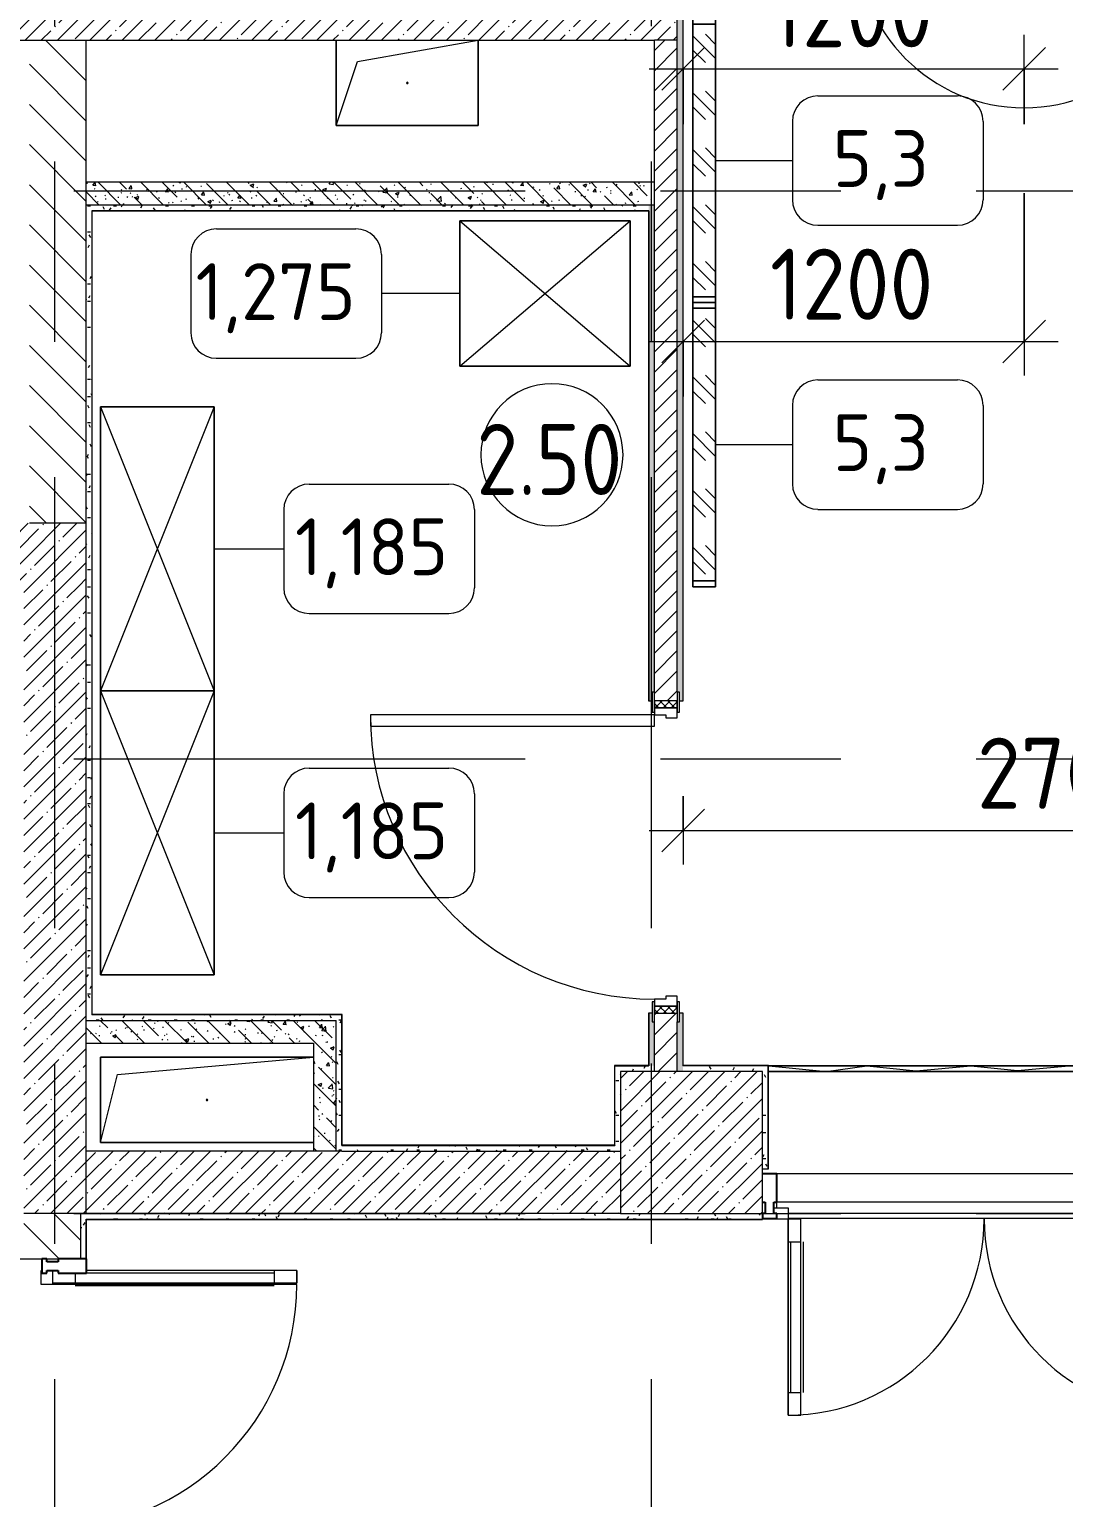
# Model space of a CAD drawing. Header units: millimetres. Extents: x 81566 to 292854, y -8553 to 29000.
# Drawn here: x 98520 to 102160, y 12400 to 17568 of the extents above; entities that cross this region are included whole.
import ezdxf

# ---------------------------------------------------------------- set-up
doc = ezdxf.new("R2010")
doc.units = ezdxf.units.MM
doc.linetypes.add('Осевая', pattern=[3175, 635, -476.25, 1587.5, -476.25])
for name, color, linetype, lineweight in [('A-ANNO-DIMS', 7, 'Continuous', 9), ('A-ANNO-DIMS-100', 7, 'Continuous', 9), ('A-AREA-IDEN', 7, 'Continuous', 9), ('A-DETL', 7, 'Continuous', 9), ('A-DETL-GENF', 7, 'Continuous', 9), ('A-DOOR', 7, 'Continuous', 9), ('A-DOOR-FRAM-2', 7, 'Continuous', 9), ('A-GENM', 7, 'Continuous', 9), ('A-GLAZ-CWMG', 7, 'Continuous', 9), ('A-GLAZ-CWMG-1', 7, 'Continuous', 25), ('A-WALL', 7, 'Continuous', 9), ('I-FURN', 7, 'Continuous', 9), ('I-FURN-IDEN', 7, 'Continuous', 9), ('I-WALL', 7, 'Continuous', 9), ('S-COLS', 7, 'Continuous', 9), ('Оси-2', 7, 'Осевая', 9)]:
    doc.layers.add(name, color=color, linetype=linetype, lineweight=lineweight)
for name, color, linetype, lineweight, true_color in [('A-DOOR-1', 7, 'Continuous', 9, 0xc0c0c0), ('A-DOOR-FRAM-1', 7, 'Continuous', 9, 0xc0c0c0), ('A-WALL-1', 9, 'Continuous', 9, 0x808080), ('A-WALL-FNSH-1', 9, 'Continuous', 9, 0x808080), ('I-FURN-1', 9, 'Continuous', 9, 0x808080)]:
    doc.layers.add(name, color=color, linetype=linetype, lineweight=lineweight, true_color=true_color)
doc.styles.add('GOST Common', font='GOST_Common.ttf', dxfattribs={"height": 200})
doc.styles.add('GOST Common_1', font='GOST_Common.ttf', dxfattribs={"width": 0.9, "height": 250})
doc.styles.add('ISOCPEUR', font='isocpeur.ttf', dxfattribs={"width": 0.9, "height": 250})
doc.dimstyles.new('ISO-2_5_0_9К_БОЛЬШОЙ', dxfattribs={"dimscale": 304.8, "dimtxt": 248.995294, "dimasz": 0.492126, "dimexe": 0.393701, "dimexo": 0.984252, "dimgap": 0, "dimtad": 1, "dimdec": 0, "dimrnd": 10, "dimzin": 0, "dimdsep": 46, "dimtxsty": 'ISOCPEUR', "dimblk1": 'OBLIQUE', "dimblk2": 'OBLIQUE', "dimsah": 1, "dimcen": 0.09, "dimdle": 0.393701, "dimazin": 0, "dimtfac": 1, "dimtdec": 4, "dimtix": 1, "dimtmove": 0, "dimatfit": 3, "dimfxl": 1, "dimtvp": 1, "dimtolj": 1, "dimtzin": 0, "dimarcsym": 2})
pattern_1 = [(45, (0, 0), (-57.024626, 57.024626), []), (45, (57.025, 0), (-57.024626, 57.024626), [100.806, -20.161, 3.353, -16.808])]
pattern_2 = [(135, (0, 0), (-70.71068, -70.71068), [])]
pattern_3 = [(135, (0, 0), (-75.43415, -75.43415), [106.68, -17.78, 3.556, -17.78]), (135, (0, 75.39), (-75.43415, -75.43415), []), (50, (0, 0), (127.52922, -11.15758), [13.335, -146.685]), (355, (0, 0), (-24.66966, 133.74002), [10.668, -117.348]), (100.451, (10.63, -0.93), (102.85973, 122.58178), [11.333, -124.663]), (46.184, (0, 35.56), (189.75516, -29.43036), [20.002, -220.027]), (96.636, (15.81, 33.1), (166.1822, 173.1996), [17, -186.995]), (351.184, (0, 35.56), (166.18393, 173.19757), [16.002, -176.022]), (21, (17.78, 26.67), (106.13027, -71.58603), [13.335, -146.685]), (326, (17.78, 26.67), (43.26188, 128.93175), [10.668, -117.348]), (71.451, (26.62, 20.7), (149.39198, 57.34505), [11.333, -124.663]), (37.5, (0, 0), (2.162228, 59.188357), [3.353, -112.573, 3.353, -115.773, -117.792]), (37.5, (0, 0), (2.162228, 59.188357), [-235.052, 3.353, -114.44]), (7.5, (0, 0), (46.773857, 70.126152), [3.353, -64.567, 3.353, -109.906, -44.894]), (7.5, (0, 0), (46.773857, 70.126152), [-181.178, 3.353, -41.542]), (327.5, (-39.65, 0), (94.913671, -4.010093), [3.353, -41.097, 3.353, -135.331, -184.023]), (327.5, (-39.65, 0), (94.913671, -4.010093), [-183.134, 3.353, -180.67]), (317.5, (-57.43, 0), (103.69057, 17.79882), [3.353, -54.432, 3.353, -88.748, -130.683]), (317.5, (-57.43, 0), (103.69057, 17.79882), [-149.885, 3.353, -127.33])]
pattern_4 = [(0, (0, 0), (121.92, 30.48), [10.058, -81.382, 10.058, -81.382, -487.68]), (0, (0, 0), (121.92, 30.48), [-182.88, 10.058, -172.822, 10.058, -81.382, -213.36]), (0, (0, 0), (121.92, 30.48), [-457.2, 10.058, -50.902, 10.058, -142.342]), (120, (45.72, 15.24), (-87.356454, 90.345817), [10.058, -81.382, 10.058, -81.382, -487.68]), (120, (45.72, 15.24), (-87.356454, 90.345817), [-182.88, 10.058, -172.822, 10.058, -81.382, -213.36]), (120, (45.72, 15.24), (-87.356454, 90.345817), [-457.2, 10.058, -50.902, 10.058, -142.342]), (240, (60.96, 76.2), (-34.563546, -120.825817), [10.058, -81.382, 10.058, -81.382, -487.68]), (240, (60.96, 76.2), (-34.563546, -120.825817), [-182.88, 10.058, -172.822, 10.058, -81.382, -213.36]), (240, (60.96, 76.2), (-34.563546, -120.825817), [-457.2, 10.058, -50.902, 10.058, -142.342])]

# ---------------------------------------------------------------- blocks, each defined once
blk = doc.blocks.new('110_Дверь_СКБ_1Ст_Внутренняя1 - Д-3б_п_ 1100x2100h_много всего 2-32816779-План расстановки мебели и оборудования 2 этажа в осях 23-33')
at = {"layer": 'A-DOOR'}
h = blk.add_hatch(dxfattribs=at)
h.set_pattern_fill('FP_8', color=256, style=0, pattern_type=2)
h.set_pattern_definition([(135, (1751.41, 104.685), (-14.14214, -14.14214), []), (225, (1751.41, 104.685), (14.14214, -14.14214), [])])
h.paths.add_polyline_path([(537.5, -40), (562.5, -40), (562.5, 40), (537.5, 40)])
at = {"layer": 'A-DOOR-FRAM-2'}
h = blk.add_hatch(dxfattribs=at)
h.set_pattern_fill('FP_9', color=256, style=0, pattern_type=2)
h.set_pattern_definition([(45, (-371.384, 104.685), (-14.1421, 14.1421), []), (135, (-371.384, 104.685), (-14.1421, -14.1421), [])])
h.paths.add_polyline_path([(-537.5, 40), (-537.5, -40), (-512.5, -40), (-512.5, 40)])
at = {"layer": 'A-DOOR-1'}
for p, q in [((512.5, 1040), (472.5, 1040)), ((472.5, 1040), (472.5, 40)), ((512.5, 40), (512.5, 1040)), ((472.5, 40), (512.5, 40))]:
    blk.add_line(p, q, dxfattribs=at)
blk.add_arc((512.5, 40), 1000, 90, 180, dxfattribs=at)
at = {"layer": 'A-DOOR-FRAM-1'}
for p, q in [((-497.5, 48), (-567.5, 48)), ((-567.5, 48), (-567.5, 40)), ((-567.5, 40), (-497.5, 40)), ((-512.5, 40), (-537.5, 40)), ((-537.5, 40), (-537.5, -40)), ((-487.5, 40), (-512.5, 40)), ((-512.5, 40), (-512.5, -40)), ((-512.5, -40), (-512.5, 40)), ((-497.5, 40), (-512.5, 40)), ((-512.5, 40), (-512.5, 39)), ((-512.5, 39), (-497.5, 39)), ((-497.5, 40), (-497.5, 48)), ((-497.5, 39), (-497.5, 40)), ((-487.5, 0), (-487.5, 40)), ((-477.5, 0), (-487.5, 0)), ((-477.5, -40), (-477.5, 0)), ((512.5, 0), (502.5, 0)), ((502.5, 0), (502.5, -40)), ((512.5, 40), (512.5, 0)), ((537.5, 40), (512.5, 40)), ((592.5, 48), (522.5, 48)), ((522.5, 48), (522.5, 40)), ((537.5, 40), (522.5, 40)), ((522.5, 40), (522.5, 39)), ((522.5, 40), (592.5, 40)), ((522.5, 39), (537.5, 39)), ((537.5, -40), (537.5, 40)), ((562.5, 40), (537.5, 40)), ((537.5, 40), (537.5, -40)), ((537.5, 39), (537.5, 40)), ((562.5, -40), (562.5, 40)), ((592.5, 40), (592.5, 48)), ((-497.5, -40), (-567.5, -40)), ((-567.5, -40), (-567.5, -48)), ((-567.5, -48), (-497.5, -48)), ((-537.5, -40), (-512.5, -40)), ((-497.5, -39), (-512.5, -39)), ((-512.5, -39), (-512.5, -40)), ((-512.5, -40), (-477.5, -40)), ((-512.5, -40), (-497.5, -40)), ((-497.5, -40), (-497.5, -39)), ((-497.5, -48), (-497.5, -40)), ((502.5, -40), (537.5, -40)), ((537.5, -39), (522.5, -39)), ((522.5, -39), (522.5, -40)), ((522.5, -40), (537.5, -40)), ((592.5, -40), (522.5, -40)), ((522.5, -40), (522.5, -48)), ((522.5, -48), (592.5, -48)), ((537.5, -40), (537.5, -39)), ((537.5, -40), (562.5, -40)), ((592.5, -48), (592.5, -40))]:
    blk.add_line(p, q, dxfattribs=at)
blk = doc.blocks.new('GM_Отверстие прямоугольное _в плите_ - Отверстие-21606279-План расстановки мебели и оборудования 2 этажа в осях 23-33')
at = {"layer": 'A-GENM'}
for p, q in [((-375, -150), (-375, 150)), ((-375, 150), (375, 150)), ((375, 150), (-375, 150)), ((-375, 150), (-375, -150)), ((-315, 90), (375, 150)), ((-375, -150), (-315, 90)), ((375, -150), (-375, -150)), ((-375, -150), (375, -150))]:
    blk.add_line(p, q, dxfattribs=at)
for start, end in [(360, 180), (180, 360)]:
    blk.add_arc((0, 0), 2.5, start, end, dxfattribs=at)
blk = doc.blocks.new('GM_Отверстие прямоугольное _в плите_ - Отверстие-21610241-План расстановки мебели и оборудования 2 этажа в осях 23-33')
at = {"layer": 'A-GENM'}
for p, q in [((-250, -150), (-250, 150)), ((-250, 150), (-250, -150)), ((-175, 75), (250, 150)), ((250, 150), (250, -150)), ((250, -150), (250, 150)), ((-250, -150), (-175, 75)), ((250, -150), (-250, -150)), ((-250, -150), (250, -150))]:
    blk.add_line(p, q, dxfattribs=at)
for start, end in [(360, 180), (180, 360)]:
    blk.add_arc((0, 0), 2.5, start, end, dxfattribs=at)
blk = doc.blocks.new('BSC_Колонна _Прямоугольная - 500х500-17857564-План расстановки мебели и оборудования 2 этажа в осях 23-33')
at = {"layer": 'S-COLS'}
h = blk.add_hatch(dxfattribs=at)
h.set_pattern_fill('FP_35', color=256, style=0, pattern_type=2)
h.set_pattern_definition([(45, (-100850, -13650), (-57.024626, 57.024626), []), (45, (-100792.975, -13650), (-57.024626, 57.024626), [100.806, -20.161, 3.353, -16.808])])
h.paths.add_polyline_path([(-250, -250), (250, -250), (250, 250), (-250, 250), (-250, -212.5)])
for p, q in [((250, 250), (-250, 250)), ((-250, 250), (-250, -250)), ((250, -250), (250, 250)), ((-250, -250), (250, -250))]:
    blk.add_line(p, q, dxfattribs=at)
blk = doc.blocks.new('Шкаф параметрический - 1_185-26330622-План расстановки мебели и оборудования 2 этажа в осях 23-33')
at = {"layer": 'I-FURN-1'}
for p, q in [((0, 0), (1000, -400)), ((0, -400), (1000, 0)), ((1000, 0), (0, 0)), ((0, 0), (0, -400)), ((0, -400), (0, 0)), ((0, 0), (1000, 0)), ((1000, -400), (1000, 0)), ((1000, 0), (1000, -400)), ((0, -400), (1000, -400)), ((1000, -400), (0, -400))]:
    blk.add_line(p, q, dxfattribs=at)
blk = doc.blocks.new('Шкаф параметрический - 1_275-26329428-План расстановки мебели и оборудования 2 этажа в осях 23-33')
at = {"layer": 'I-FURN-1'}
for p, q in [((0, 0), (600, -512)), ((0, -512), (600, 0)), ((600, 0), (0, 0)), ((0, 0), (0, -512)), ((0, -512), (0, 0)), ((0, 0), (600, 0)), ((600, -512), (600, 0)), ((600, 0), (600, -512)), ((0, -512), (600, -512)), ((600, -512), (0, -512))]:
    blk.add_line(p, q, dxfattribs=at)
blk = doc.blocks.new('Зеркало обычное - 5_3-32858950-План расстановки мебели и оборудования 2 этажа в осях 23-33')
at = {"layer": 'I-FURN'}
h = blk.add_hatch(dxfattribs=at)
h.set_pattern_fill('FP_40', color=256, style=0, pattern_type=2)
h.set_pattern_definition([(45, (50, 50), (-200, 0), [141.42, -141.42]), (45, (100, 50), (-200, 0), [70.71, -212.13]), (45, (50, 100), (-200, 0), [70.71, -212.13])])
h.paths.add_polyline_path([(-480, -20), (480, -20), (480, 60), (-480, 60)])
at = {"layer": 'I-FURN-1'}
for p, q in [((500, 60), (-500, 60)), ((-500, 60), (-500, -20)), ((-500, -20), (-500, 60)), ((-500, 60), (-480, 60)), ((480, 60), (-480, 60)), ((-480, 60), (-480, -20)), ((-480, -20), (-480, 60)), ((-480, 60), (480, 60)), ((-480, 60), (480, 60)), ((480, 60), (-480, 60)), ((-480, 60), (480, 60)), ((-480, -20), (-480, 60)), ((-480, -20), (-480, 60)), ((480, -20), (480, 60)), ((480, 60), (480, -20)), ((480, 60), (500, 60)), ((480, 60), (480, -20)), ((480, -20), (480, 60)), ((500, -20), (500, 60)), ((500, 60), (500, -20)), ((-500, -20), (500, -20)), ((-480, -20), (-500, -20)), ((-480, -20), (480, -20)), ((480, -20), (-480, -20)), ((480, -20), (-480, -20)), ((-480, -20), (480, -20)), ((480, -20), (-480, -20)), ((500, -20), (480, -20))]:
    blk.add_line(p, q, dxfattribs=at)
blk = doc.blocks.new('Мебель_универсальная - Штора-32477110-План расстановки мебели и оборудования 2 этажа в осях 23-33')
at = {"layer": 'I-FURN-1'}
for p, q in [((2205, 10), (-2205, 10)), ((-2205, 10), (-2205, -10)), ((-2205, -10), (-2205, 10)), ((-2205, 10), (2205, 10)), ((2205, -10), (2205, 10)), ((2205, 10), (2205, -10)), ((-2205, -10), (2205, -10)), ((2205, -10), (-2205, -10))]:
    blk.add_line(p, q, dxfattribs=at)
blk = doc.blocks.new('Дверь_Витражная_остекление_ - ВВ-7 остекление-32349468-План расстановки мебели и оборудования 2 этажа в осях 23-33')
at = {"layer": 'A-DETL-GENF'}
for p, q in [((-815, -20), (-860, -20)), ((-860, -880), (-860, -20)), ((-815, -20), (-860, -20)), ((-860, -20), (-860, -880)), ((-815, -880), (-815, -20)), ((-815, -880), (-815, -20)), ((865, -880), (865, -20)), ((865, -20), (865, -880)), ((-860, -100), (-815, -100)), ((-850, -800), (-850, -100)), ((-806, -800), (-806, -100)), ((856, -800), (856, -100)), ((900, -100), (865, -100)), ((900, -800), (900, -140)), ((910, -880), (910, -140)), ((910, -880), (910, -140)), ((-860, -800), (-815, -800)), ((910, -800), (865, -800)), ((-860, -880), (-815, -880)), ((-860, -880), (-815, -880)), ((910, -880), (865, -880)), ((865, -880), (910, -880))]:
    blk.add_line(p, q, dxfattribs=at)
at = {"layer": 'A-DOOR-1'}
for p, q in [((-910, 20), (-860, 20)), ((-910, 17), (-910, 20)), ((-860, 20), (-860, -20)), ((860, 20), (910, 20)), ((860, -20), (860, 20)), ((910, 20), (910, 17)), ((-860, -20), (-910, -20)), ((-860, -880), (-860, -20)), ((860, -880), (860, -20)), ((910, -20), (860, -20))]:
    blk.add_line(p, q, dxfattribs=at)
for centre, start, end in [((-860, -20), 270, 0), ((860, -20), 180, 270)]:
    blk.add_arc(centre, 860, start, end, dxfattribs=at)
blk = doc.blocks.new('Прямоугольный импост - Импост структурный с накладкой - 160мм Темный-32348142-План расстановки мебели и оборудования 2 этажа в осях 23-33')
at = {"layer": 'A-GLAZ-CWMG-1'}
for p, q in [((0, 17), (-50, 17)), ((-50, 17), (-50, 0)), ((-50, 0), (-40, 0)), ((-40, 0), (-40, -40)), ((-10, -40), (-10, 0)), ((-10, 0), (0, 0)), ((0, 0), (0, 17)), ((-40, -40), (-50, -40)), ((-50, -40), (-50, -140)), ((0, -40), (-10, -40)), ((0, -140), (0, -40)), ((-50, -140), (0, -140))]:
    blk.add_line(p, q, dxfattribs=at)
blk = doc.blocks.new('Дверь_Витражная_остекление_ - ВВ-22-32429667-План расстановки мебели и оборудования 2 этажа в осях 23-33')
at = {"layer": 'A-DETL-GENF'}
for p, q in [((-642.5, -20), (-687.5, -20)), ((-687.5, -710), (-687.5, -20)), ((-642.5, -20), (-687.5, -20)), ((-687.5, -20), (-687.5, -710)), ((-642.5, -710), (-642.5, -20)), ((-642.5, -710), (-642.5, -20)), ((692.5, -705), (692.5, -20)), ((692.5, -20), (692.5, -705)), ((737.5, -705), (737.5, -20)), ((737.5, -705), (737.5, -20)), ((-687.5, -100), (-642.5, -100)), ((-677.5, -630), (-677.5, -100)), ((-633.5, -630), (-633.5, -100)), ((683.5, -625), (683.5, -100)), ((737.5, -100), (692.5, -100)), ((727.5, -625), (727.5, -100)), ((-687.5, -630), (-642.5, -630)), ((737.5, -625), (692.5, -625)), ((-687.5, -710), (-642.5, -710)), ((-687.5, -710), (-642.5, -710)), ((737.5, -705), (692.5, -705)), ((692.5, -705), (737.5, -705))]:
    blk.add_line(p, q, dxfattribs=at)
at = {"layer": 'A-DOOR-1'}
for p, q in [((-737.5, 20), (-687.5, 20)), ((-687.5, 20), (-687.5, -20)), ((687.5, 20), (737.5, 20)), ((687.5, -20), (687.5, 20)), ((-737.5, -20), (-737.5, -17)), ((-687.5, -20), (-737.5, -20)), ((-687.5, -710), (-687.5, -20)), ((687.5, -705), (687.5, -20)), ((737.5, -20), (687.5, -20)), ((737.5, -17), (737.5, -20))]:
    blk.add_line(p, q, dxfattribs=at)
for centre, radius, start, end in [((-687.5, -20), 690, 270, 0), ((687.5, -20), 685, 180, 270)]:
    blk.add_arc(centre, radius, start, end, dxfattribs=at)
blk = doc.blocks.new('Прямоугольный импост - Импост структурный с накладкой - 160мм Темный-30755595-План расстановки мебели и оборудования 2 этажа в осях 23-33')
at = {"layer": 'A-GLAZ-CWMG-1'}
for p, q in [((0, 17), (-50, 17)), ((-50, 17), (-50, 0)), ((-50, 0), (-40, 0)), ((-40, 0), (-40, -40)), ((-10, -40), (-10, 0)), ((-10, 0), (0, 0)), ((0, 0), (0, 17)), ((-40, -40), (-50, -40)), ((-50, -40), (-50, -140)), ((0, -40), (-10, -40)), ((-50, -140), (0, -140))]:
    blk.add_line(p, q, dxfattribs=at)
blk = doc.blocks.new('Прямоугольный импост - Импост структурный с накладкой - 160мм Темный-32427025-План расстановки мебели и оборудования 2 этажа в осях 23-33')
at = {"layer": 'A-GLAZ-CWMG'}
for p, q in [((102605, 13540), (101150, 13540)), ((101150, 13420), (101150, 13440)), ((102605, 13440), (101150, 13440)), ((102605, 13440), (102605, 13420)), ((102565, 13400), (101190, 13400)), ((102565, 13383), (101190, 13383))]:
    blk.add_line(p, q, dxfattribs=at)
blk = doc.blocks.new('Баффл акустический подвесной - 1180мм-V281-План расстановки мебели и оборудования 2 этажа в осях 23-33')
at = {"layer": 'I-FURN-1'}
for radius, start, end in [(590, 360, 180), (590, 0, 180), (590, 180, 360), (40, 0, 180), (40, 360, 180), (40, 180, 360), (40, 180, 360), (5, 360, 180), (5, 165, 180), (5, 180, 360), (5, 180, 300), (5, 150, 165), (5, 120, 150), (5, 60, 120), (5, 30, 60), (5, 15, 30), (5, 14.387, 15), (5, 0, 14.387), (590, 180, 360), (5, 300, 330), (5, 330, 345), (5, 345.613, 360), (5, 345, 345.613)]:
    blk.add_arc((0, 0), radius, start, end, dxfattribs=at)
blk = doc.blocks.new('Марка_Мебель - В прямоуг_Balcon_Марка-25523697-План расстановки мебели и оборудования 2 этажа в осях 23-33')
at = {"layer": 'I-FURN-IDEN'}
for p, q in [((-2.455, 2.278), (2.455, 2.278)), ((-3.355, 1.378), (-3.355, -1.384)), ((3.355, 1.378), (3.355, -1.378)), ((-2.461, -2.278), (2.455, -2.278))]:
    blk.add_line(p, q, dxfattribs=at)
for centre, radius, start, end in [((-2.455, 1.378), 0.9, 90, 180), ((2.455, 1.378), 0.9, 0, 90), ((-2.461, -1.384), 0.893, 180, 270), ((2.455, -1.378), 0.9, 270, 0)]:
    blk.add_arc(centre, radius, start, end, dxfattribs=at)
blk = doc.blocks.new('Марка_Помещения - Номер-25198446-План расстановки мебели и оборудования 2 этажа в осях 23-33')
at = {"layer": 'A-AREA-IDEN'}
for start, end in [(360, 180), (180, 360)]:
    blk.add_arc((0, 0), 2.5, start, end, dxfattribs=at)
blk = doc.blocks.new('DIMBLOCK33-План расстановки мебели и оборудования 2 этажа в осях 23-33')
at = {"layer": 'A-ANNO-DIMS-100'}
for p, q in [((103521, 15026), (103521, 14628.3)), ((103521, 14748.3), (103521, 15026)), ((100821, 14868.9), (100821, 14628.3)), ((100821, 14748.3), (100821, 14868.9)), ((100701, 14748.3), (103641, 14748.3))]:
    blk.add_line(p, q, dxfattribs=at)
at = {"layer": 'A-ANNO-DIMS-100', "lineweight": 20}
for p, q in [((100821, 14748.3), (100896, 14823.3)), ((103521, 14748.3), (103596, 14823.3)), ((100821, 14748.3), (100746, 14673.3)), ((103521, 14748.3), (103446, 14673.3))]:
    blk.add_line(p, q, dxfattribs=at)
at = {"layer": 'A-ANNO-DIMS-100', "color": 0, "insert": (101855, 15074.9), "char_height": 250, "width": 758.478, "attachment_point": 1, "line_spacing_factor": 1.149209, "style": 'ISOCPEUR'}
blk.add_mtext('2700', dxfattribs=at)
blk = doc.blocks.new('_Oblique')
at = {"color": 0, "linetype": 'ByBlock', "lineweight": -2}
blk.add_line((-0.5, -0.5), (0.5, 0.5), dxfattribs=at)
blk = doc.blocks.new('DIMBLOCK36-План расстановки мебели и оборудования 2 этажа в осях 23-33')
at = {"layer": 'A-ANNO-DIMS-100'}
for p, q in [((102021, 16992), (102021, 16349.6)), ((102021, 16469.6), (102021, 16992)), ((100821, 16275.6), (100821, 16589.6)), ((100701, 16469.6), (102141, 16469.6)), ((100821, 16469.6), (100821, 16275.6))]:
    blk.add_line(p, q, dxfattribs=at)
at = {"layer": 'A-ANNO-DIMS-100', "lineweight": 20}
for p, q in [((100821, 16469.6), (100896, 16544.6)), ((102021, 16469.6), (102096, 16544.6)), ((100821, 16469.6), (100746, 16394.6)), ((102021, 16469.6), (101946, 16394.6))]:
    blk.add_line(p, q, dxfattribs=at)
at = {"layer": 'A-ANNO-DIMS-100', "color": 0, "insert": (101126.5, 16796.2), "char_height": 250, "width": 706.764, "attachment_point": 1, "line_spacing_factor": 1.149209, "style": 'ISOCPEUR'}
blk.add_mtext('1200', dxfattribs=at)
blk = doc.blocks.new('DIMBLOCK37-План расстановки мебели и оборудования 2 этажа в осях 23-33')
at = {"layer": 'A-ANNO-DIMS-100'}
for p, q in [((100821, 17234.9), (100821, 17548.9)), ((102021, 17234.9), (102021, 17548.9)), ((100701, 17428.9), (102141, 17428.9)), ((100821, 17428.9), (100821, 17234.9)), ((102021, 17428.9), (102021, 17234.9))]:
    blk.add_line(p, q, dxfattribs=at)
at = {"layer": 'A-ANNO-DIMS-100', "lineweight": 20}
for p, q in [((100821, 17428.9), (100896, 17503.9)), ((102021, 17428.9), (102096, 17503.9)), ((100821, 17428.9), (100746, 17353.9)), ((102021, 17428.9), (101946, 17353.9))]:
    blk.add_line(p, q, dxfattribs=at)
at = {"layer": 'A-ANNO-DIMS-100', "color": 0, "insert": (101126.5, 17755.5), "char_height": 250, "width": 706.764, "attachment_point": 1, "line_spacing_factor": 1.149209, "style": 'ISOCPEUR'}
blk.add_mtext('1200', dxfattribs=at)

msp = doc.modelspace()

# ---------------------------------------------------------------- hatches: boundary and pattern name
at = {"layer": 'I-WALL'}
h = msp.add_hatch(dxfattribs=at)
h.set_pattern_fill('FP_41', color=256, style=0, pattern_type=2)
h.set_pattern_definition(pattern_4)
h.paths.add_polyline_path([(100820, 13900), (100820, 14105), (100808, 14105), (100808, 14075), (100800, 14075), (100800, 13900)])
h.paths.add_polyline_path([(100820, 15205), (100820, 20755), (100800, 20755), (100800, 15235), (100808, 15235), (100808, 15205)])
h = msp.add_hatch(dxfattribs=at)
h.set_pattern_fill('FP_2', color=256, style=0, pattern_type=2)
h.set_pattern_definition(pattern_1)
h.paths.add_polyline_path([(100720, 17530), (100800, 17530), (100800, 17750), (94580, 17750), (94580, 17530), (100086, 17530)])
h = msp.add_hatch(dxfattribs=at)
h.set_pattern_fill('FP_4', color=256, style=0, pattern_type=2)
h.set_pattern_definition(pattern_2)
h.paths.add_polyline_path([(98720, 15830), (98720, 17530), (98520, 17530), (98520, 15830)])
h = msp.add_hatch(dxfattribs=at)
h.set_pattern_fill('FP_5', color=256, style=0, pattern_type=2)
h.set_pattern_definition([(45, (0, 0), (-35.35534, 35.35534), [])])
h.paths.add_polyline_path([(100732.6, 13900), (100800, 13900), (100800, 14105), (100720, 14105), (100720, 13900)])
h.paths.add_polyline_path([(100720, 15205), (100800, 15205), (100800, 17530), (100720, 17530), (100720, 15235)])
h = msp.add_hatch(dxfattribs=at)
h.set_pattern_fill('FP_19', color=256, style=0, pattern_type=2)
h.set_pattern_definition(pattern_3)
h.paths.add_polyline_path([(100700, 16950), (100720, 16950), (100720, 17030), (98720, 17030), (98720, 16950), (100086, 16950)])
h = msp.add_hatch(dxfattribs=at)
h.set_pattern_fill('FP_41', color=256, style=0, pattern_type=2)
h.set_pattern_definition(pattern_4)
h.paths.add_polyline_path([(100699, 16930), (100700, 16930), (100700, 16950), (98720, 16950), (98720, 16930), (100086, 16930)])
h = msp.add_hatch(dxfattribs=at)
h.set_pattern_fill('FP_41', color=256, style=0, pattern_type=2)
h.set_pattern_definition(pattern_4)
h.paths.add_polyline_path([(98740, 14080), (98740, 16930), (98720, 16930), (98720, 14080)])
h = msp.add_hatch(dxfattribs=at)
h.set_pattern_fill('FP_41', color=256, style=0, pattern_type=2)
h.set_pattern_definition(pattern_4)
h.paths.add_polyline_path([(100712, 13920), (100720, 13920), (100720, 14075), (100712, 14075), (100712, 14105), (100700, 14105), (100700, 13920)])
h.paths.add_polyline_path([(100712, 15205), (100712, 15235), (100720, 15235), (100720, 16950), (100700, 16950), (100700, 15205)])
h = msp.add_hatch(dxfattribs=at)
h.set_pattern_fill('FP_2', color=256, style=0, pattern_type=2)
h.set_pattern_definition(pattern_1)
h.paths.add_polyline_path([(98500, 15610), (98720, 15610), (98720, 15830), (97200, 15830), (97200, 15610), (97499.5, 15610)])
h.paths.add_polyline_path([(94912.9, 15610), (95850, 15610), (95850, 15830), (94800, 15830), (94800, 15610)])
h = msp.add_hatch(dxfattribs=at)
h.set_pattern_fill('FP_2', color=256, style=0, pattern_type=2)
h.set_pattern_definition(pattern_1)
h.paths.add_polyline_path([(98720, 13400), (98720, 15610), (98500, 15610), (98500, 13400)])
h = msp.add_hatch(dxfattribs=at)
h.set_pattern_fill('FP_19', color=256, style=0, pattern_type=2)
h.set_pattern_definition(pattern_3)
h.paths.add_polyline_path([(99520, 14000), (99600, 14000), (99600, 14080), (98720, 14080), (98720, 14000), (98792.7, 14000)])
h = msp.add_hatch(dxfattribs=at)
h.set_pattern_fill('FP_41', color=256, style=0, pattern_type=2)
h.set_pattern_definition(pattern_4)
h.paths.add_polyline_path([(99600, 14080), (99620, 14080), (99620, 14100), (98740, 14100), (98740, 14080), (98792.7, 14080)])
h = msp.add_hatch(dxfattribs=at)
h.set_pattern_fill('FP_41', color=256, style=0, pattern_type=2)
h.set_pattern_definition(pattern_4)
h.paths.add_polyline_path([(99620, 13620), (99620, 14080), (99600, 14080), (99600, 13620)])
h = msp.add_hatch(dxfattribs=at)
h.set_pattern_fill('FP_19', color=256, style=0, pattern_type=2)
h.set_pattern_definition(pattern_3)
h.paths.add_polyline_path([(99600, 13620), (99600, 14000), (99520, 14000), (99520, 13620)])
h = msp.add_hatch(dxfattribs=at)
h.set_pattern_fill('FP_41', color=256, style=0, pattern_type=2)
h.set_pattern_definition(pattern_4)
h.paths.add_polyline_path([(100600, 13620), (100600, 13920), (100580, 13920), (100580, 13620)])
h = msp.add_hatch(dxfattribs=at)
h.set_pattern_fill('FP_41', color=256, style=0, pattern_type=2)
h.set_pattern_definition(pattern_4)
h.paths.add_polyline_path([(100600, 13900), (100720, 13900), (100720, 13920), (100600, 13920)])
h = msp.add_hatch(dxfattribs=at)
h.set_pattern_fill('FP_41', color=256, style=0, pattern_type=2)
h.set_pattern_definition(pattern_4)
h.paths.add_polyline_path([(101100, 13900), (101120, 13900), (101120, 13920), (100820, 13920), (100820, 13900)])
h = msp.add_hatch(dxfattribs=at)
h.set_pattern_fill('FP_41', color=256, style=0, pattern_type=2)
h.set_pattern_definition(pattern_4)
h.paths.add_polyline_path([(101120, 13557), (101120, 13900), (101100, 13900), (101100, 13557)])
h = msp.add_hatch(dxfattribs=at)
h.set_pattern_fill('FP_2', color=256, style=0, pattern_type=2)
h.set_pattern_definition(pattern_1)
h.paths.add_polyline_path([(100086, 13400), (100600, 13400), (100600, 13620), (98720, 13620), (98720, 13400), (98792.7, 13400)])
h = msp.add_hatch(dxfattribs=at)
h.set_pattern_fill('FP_41', color=256, style=0, pattern_type=2)
h.set_pattern_definition(pattern_4)
h.paths.add_polyline_path([(100447.5, 13620), (100580, 13620), (100580, 13640), (99620, 13640), (99620, 13620), (100086, 13620)])
h = msp.add_hatch(dxfattribs=at)
h.set_pattern_fill('FP_4', color=256, style=0, pattern_type=2)
h.set_pattern_definition(pattern_2)
h.paths.add_polyline_path([(98700, 11320), (98700, 11340), (98500, 11340), (98500, 11320)])
h.paths.add_polyline_path([(98500, 13240), (98700, 13240), (98700, 13400), (98500, 13400), (98500, 13390)])
h = msp.add_hatch(dxfattribs=at)
h.set_pattern_fill('FP_41', color=256, style=0, pattern_type=2)
h.set_pattern_definition(pattern_4)
h.paths.add_polyline_path([(98720, 13240), (98720, 13400), (98700, 13400), (98700, 13240)])
h = msp.add_hatch(dxfattribs=at)
h.set_pattern_fill('FP_41', color=256, style=0, pattern_type=2)
h.set_pattern_definition(pattern_4)
h.paths.add_polyline_path([(101100, 13380), (101100, 13400), (98720, 13400), (98720, 13380), (100600, 13380)])

# ---------------------------------------------------------------- linework, layer by layer
at = {"layer": 'A-DETL'}
for p, q in [((101122.6, 13920), (101324.4, 13900)), ((101324.4, 13900), (101466.7, 13920)), ((101466.7, 13920), (101640.8, 13902.7)), ((101640.8, 13902.7), (101833.1, 13920)), ((101833.1, 13920), (101997.3, 13903.7)), ((101997.3, 13903.7), (102178.6, 13920))]:
    msp.add_line(p, q, dxfattribs=at)
at = {"layer": 'A-WALL'}
for p, q in [((100800, 15235), (100800, 20767.5)), ((100820, 20775), (100820, 15205)), ((98720, 13400), (98720, 17530)), ((100800, 17530), (100720, 17530)), ((100720, 15235), (100720, 17530)), ((100700, 16930), (98740, 16930)), ((98740, 16930), (98740, 14100)), ((98720, 15830), (98520, 15830)), ((98720, 14080), (99600, 14080)), ((100720, 13900), (100720, 14075)), ((100800, 13900), (100800, 14075)), ((100820, 14105), (100820, 13920)), ((101120, 13920), (100820, 13920)), ((99620, 13640), (100447.5, 13640)), ((99620, 13620), (100600, 13620)), ((100600, 13400), (98700, 13400)), ((98720, 13240), (98720, 13380))]:
    msp.add_line(p, q, dxfattribs=at)
at = {"layer": 'A-WALL-1'}
for p, q in [((97720, 17530), (100720, 17530)), ((100720, 17030), (98720, 17030)), ((100720, 16950), (98720, 16950)), ((100700, 16930), (100700, 15205)), ((100700, 15205), (100712, 15205)), ((100808, 15205), (100820, 15205)), ((99620, 14100), (98740, 14100)), ((99600, 13620), (99600, 14080)), ((99620, 13640), (99620, 14100)), ((100712, 14105), (100700, 14105)), ((100700, 14105), (100700, 13920)), ((100820, 14105), (100808, 14105)), ((98720, 14000), (99520, 14000)), ((99520, 14000), (99520, 13620)), ((100700, 13920), (100699, 13920)), ((101120, 13557), (101120, 13920)), ((99620, 13620), (98720, 13620)), ((100580, 13641), (100580, 13640)), ((101100, 13557), (101120, 13557)), ((98720, 13400), (98500, 13400)), ((98700, 13400), (98700, 13240)), ((98720, 13400), (98720, 13400)), ((101100, 13380), (101100, 13400)), ((98720, 13380), (101100, 13380)), ((98480, 13240), (98720, 13240))]:
    msp.add_line(p, q, dxfattribs=at)
at = {"layer": 'A-WALL-FNSH-1'}
for p, q in [((100821, 15205), (100821, 20754)), ((98741, 16929), (100699, 16929)), ((98741, 14100), (98741, 16929)), ((100699, 16929), (100699, 15205)), ((100699, 15205), (100700, 15205)), ((100820, 15205), (100821, 15205)), ((99621, 14101), (98740, 14101)), ((99621, 13641), (99621, 14101)), ((100700, 14105), (100699, 14105)), ((100699, 14105), (100699, 13921)), ((100821, 14105), (100820, 14105)), ((100821, 13921), (100821, 14105)), ((100579, 13921), (100579, 13641)), ((100699, 13921), (100579, 13921)), ((100580, 13641), (100580, 13920)), ((100580, 13920), (100699, 13920)), ((101121, 13921), (100821, 13921)), ((101121, 13557), (101121, 13921)), ((100579, 13641), (99621, 13641)), ((100447.5, 13640), (100580, 13640)), ((101120, 13557), (101121, 13557)), ((98721, 13240), (98721, 13379)), ((98721, 13379), (101100, 13379)), ((101100, 13379), (101100, 13380)), ((98720, 13240), (98721, 13240))]:
    msp.add_line(p, q, dxfattribs=at)
at = {"layer": 'I-FURN-IDEN'}
for p, q in [((100935, 17106.6), (101205.3, 17106.6)), ((100034.5, 16638.2), (99759.2, 16638.2)), ((100935, 16106.6), (101205.3, 16106.6)), ((99170, 15740), (99415.2, 15740)), ((99170, 14740), (99415.2, 14740))]:
    msp.add_line(p, q, dxfattribs=at)
at = {"layer": 'Оси-2'}
for p, q in [((100710, 593.7), (100710, 19528.3)), ((98610, 593.7), (98610, 19415.1)), ((84865.6, 17000), (122760, 17000)), ((84865.6, 15000), (122160, 15000)), ((84865.6, 13400), (119719, 13400))]:
    msp.add_line(p, q, dxfattribs=at)

# ---------------------------------------------------------------- block references
at = {"layer": 'A-AREA-IDEN', "xscale": 99.99999999999993, "yscale": 99.99999999999993, "zscale": 99.99999999999993}
msp.add_blockref('Марка_Помещения - Номер-25198446-План расстановки мебели и оборудования 2 этажа в осях 23-33', (100359.2, 16070.9), dxfattribs=at)
at = {"layer": 'A-DOOR-1'}
for name, p, rotation in [('110_Дверь_СКБ_1Ст_Внутренняя1 - Д-3б_п_ 1100x2100h_много всего 2-32816779-План расстановки мебели и оборудования 2 этажа в осях 23-33', (100760, 14642.5), 90), ('Дверь_Витражная_остекление_ - ВВ-7 остекление-32349468-План расстановки мебели и оборудования 2 этажа в осях 23-33', (98581, 12290), 89.99999999999993)]:
    msp.add_blockref(name, p, dxfattribs=dict(at, rotation=rotation))
msp.add_blockref('Дверь_Витражная_остекление_ - ВВ-22-32429667-План расстановки мебели и оборудования 2 этажа в осях 23-33', (101877.5, 13400), dxfattribs=at)
at = {"layer": 'A-GENM'}
for name, p in [('GM_Отверстие прямоугольное _в плите_ - Отверстие-21610241-План расстановки мебели и оборудования 2 этажа в осях 23-33', (99850, 17380)), ('GM_Отверстие прямоугольное _в плите_ - Отверстие-21606279-План расстановки мебели и оборудования 2 этажа в осях 23-33', (99145, 13800))]:
    msp.add_blockref(name, p, dxfattribs=at)
at = {"layer": 'A-GLAZ-CWMG'}
for name, p, rotation in [('Прямоугольный импост - Импост структурный с накладкой - 160мм Темный-30755595-План расстановки мебели и оборудования 2 этажа в осях 23-33', (101100, 13400), 180), ('Прямоугольный импост - Импост структурный с накладкой - 160мм Темный-32348142-План расстановки мебели и оборудования 2 этажа в осях 23-33', (98581, 13240), 89.99999999999993)]:
    msp.add_blockref(name, p, dxfattribs=dict(at, rotation=rotation))
msp.add_blockref('Прямоугольный импост - Импост структурный с накладкой - 160мм Темный-32427025-План расстановки мебели и оборудования 2 этажа в осях 23-33', (0, 0), dxfattribs=at)
at = {"layer": 'I-FURN-1'}
for name, p in [('Баффл акустический подвесной - 1180мм-V281-План расстановки мебели и оборудования 2 этажа в осях 23-33', (102021, 17882)), ('Шкаф параметрический - 1_275-26329428-План расстановки мебели и оборудования 2 этажа в осях 23-33', (100034.5, 16894.2)), ('Мебель_универсальная - Штора-32477110-План расстановки мебели и оборудования 2 этажа в осях 23-33', (103325, 13910))]:
    msp.add_blockref(name, p, dxfattribs=at)
for name, p, rotation in [('Зеркало обычное - 5_3-32858950-План расстановки мебели и оборудования 2 этажа в осях 23-33', (100915, 17106.6), 89.9999999999998), ('Зеркало обычное - 5_3-32858950-План расстановки мебели и оборудования 2 этажа в осях 23-33', (100915, 16106.6), 89.9999999999998), ('Шкаф параметрический - 1_185-26330622-План расстановки мебели и оборудования 2 этажа в осях 23-33', (99170, 16240), 269.9999999999999), ('Шкаф параметрический - 1_185-26330622-План расстановки мебели и оборудования 2 этажа в осях 23-33', (99170, 15240), 269.9999999999999)]:
    msp.add_blockref(name, p, dxfattribs=dict(at, rotation=rotation))
at = {"layer": 'I-FURN-IDEN', "xscale": 99.99999999999993, "yscale": 99.99999999999993, "zscale": 99.99999999999993}
for p in [(101540.8, 17106.6), (99423.8, 16638.2), (101540.8, 16106.6), (99750.7, 15740), (99750.7, 14740)]:
    msp.add_blockref('Марка_Мебель - В прямоуг_Balcon_Марка-25523697-План расстановки мебели и оборудования 2 этажа в осях 23-33', p, dxfattribs=at)
at = {"layer": 'S-COLS'}
msp.add_blockref('BSC_Колонна _Прямоугольная - 500х500-17857564-План расстановки мебели и оборудования 2 этажа в осях 23-33', (100850, 13650), dxfattribs=at)

# ---------------------------------------------------------------- texts
at = {"layer": 'A-AREA-IDEN', "insert": (100093.4, 16179.5), "char_height": 250, "width": 663.797, "attachment_point": 1, "style": 'GOST Common_1'}
msp.add_mtext('2.50', dxfattribs=at)
at = {"layer": 'I-FURN-IDEN', "char_height": 200, "attachment_point": 1, "style": 'GOST Common'}
for s, insert, width in [('5,3', (101347.3, 17213.7), 432.911), ('1,275', (99104.8, 16745.3), 737.552), ('5,3', (101347.3, 16213.7), 432.911), ('1,185', (99454.7, 15847), 681.434), ('1,185', (99454.7, 14847), 681.434)]:
    msp.add_mtext(s, dxfattribs=dict(at, insert=insert, width=width))

# ---------------------------------------------------------------- dimensions: what is measured, and where the dimension line sits
at = {"layer": 'A-ANNO-DIMS'}
for base, p1, p2, override, picture, middle in [((102021, 17428.9), (100821, 17534.9), (102021, 17534.9), {"dimpost": '<>', "dimfxl": 1200}, 'DIMBLOCK37-План расстановки мебели и оборудования 2 этажа в осях 23-33', (101421, 17553.9)), ((102021, 16469.6), (100821, 16575.6), (102021, 17292), {"dimpost": '<>', "dimfxl": 1397.560708}, 'DIMBLOCK36-План расстановки мебели и оборудования 2 этажа в осях 23-33', (101421, 16594.6)), ((103521, 14748.3), (100821, 15168.9), (103521, 15326), {"dimpost": '<>', "dimfxl": 2704.566822}, 'DIMBLOCK33-План расстановки мебели и оборудования 2 этажа в осях 23-33', (102171, 14873.3))]:
    dim = msp.add_linear_dim(base=base, p1=p1, p2=p2, dimstyle='ISO-2_5_0_9К_БОЛЬШОЙ', override=override, dxfattribs=at)
    dim.commit()
    dim.dimension.update_dxf_attribs({"geometry": picture, "text_midpoint": middle})

doc.saveas('drawing.dxf')
